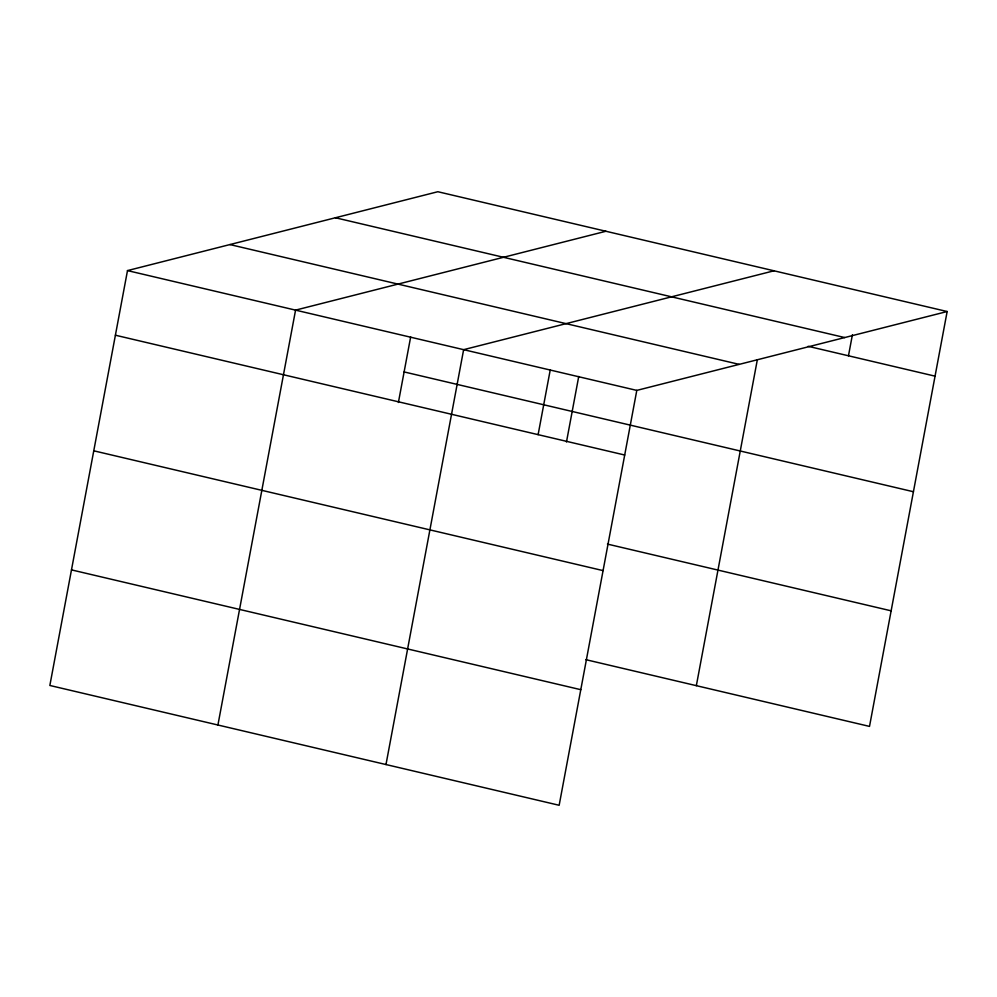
<?xml version="1.0" encoding="UTF-8"?>
<svg xmlns="http://www.w3.org/2000/svg" width="997" height="997" viewBox="0 0 997 997"><rect width="100%" height="100%" fill="white"/><g stroke="black" fill="none" stroke-linecap="round" stroke-linejoin="round"><path stroke-width="1.5" d="M947.15 311.525L437.845 191.723L127.491 270.598L49.85 685.475L559.155 805.277L636.796 390.4L947.15 311.525L869.509 726.402L585.812 659.665M217.919 725.006L295.561 310.129L605.914 231.267M398.401 402.464L410.664 336.949M385.989 764.537L463.63 349.673L773.984 270.798M538.118 434.655L550.219 370.037M566.47 441.995L578.734 376.48M696.342 685.674L757.334 359.755M848.472 355.779L852.41 334.743M335.428 217.757L844.733 337.559M808.168 346.308L935.061 376.156M229.908 244.564L739.213 364.379M127.491 270.598L636.796 390.4M404.121 371.931L913.426 491.733M115.403 335.216L624.708 455.018M607.447 544.088L891.144 610.825M93.768 450.806L603.073 570.608M71.485 569.885L580.79 689.687"/></g></svg>
